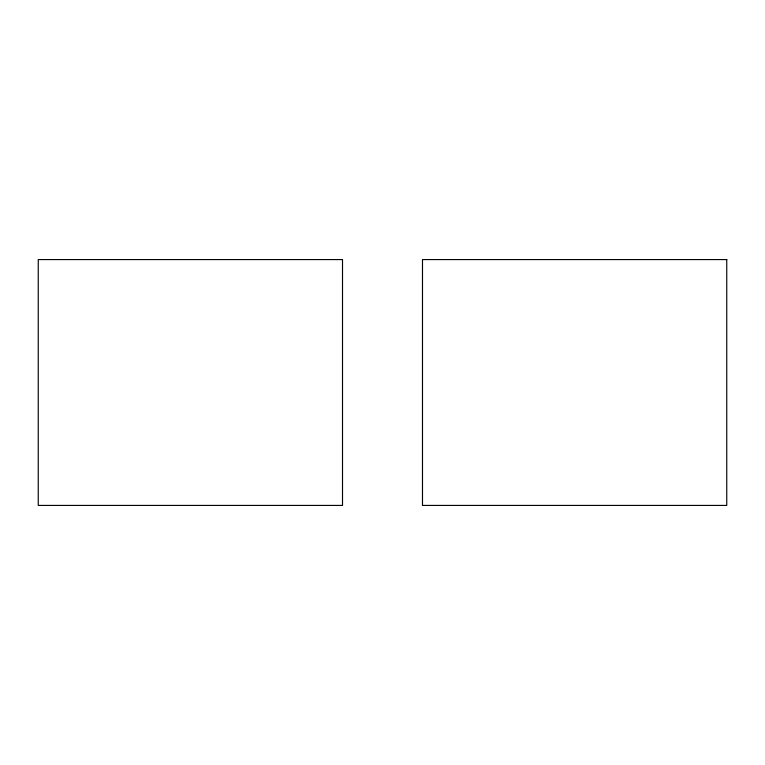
<?xml version="1.0" encoding="UTF-8"?>
<svg xmlns="http://www.w3.org/2000/svg" width="765" height="765" viewBox="0 0 765 765"><rect width="100%" height="100%" fill="white"/><g stroke="black" fill="none" stroke-linecap="round" stroke-linejoin="round"><path stroke-width="1.15" d="M342.51 259.574L38.25 259.574L38.25 505.426L342.51 505.426L342.51 259.574M726.75 259.574L422.49 259.574L422.49 505.426L726.75 505.426L726.75 259.574"/></g></svg>
